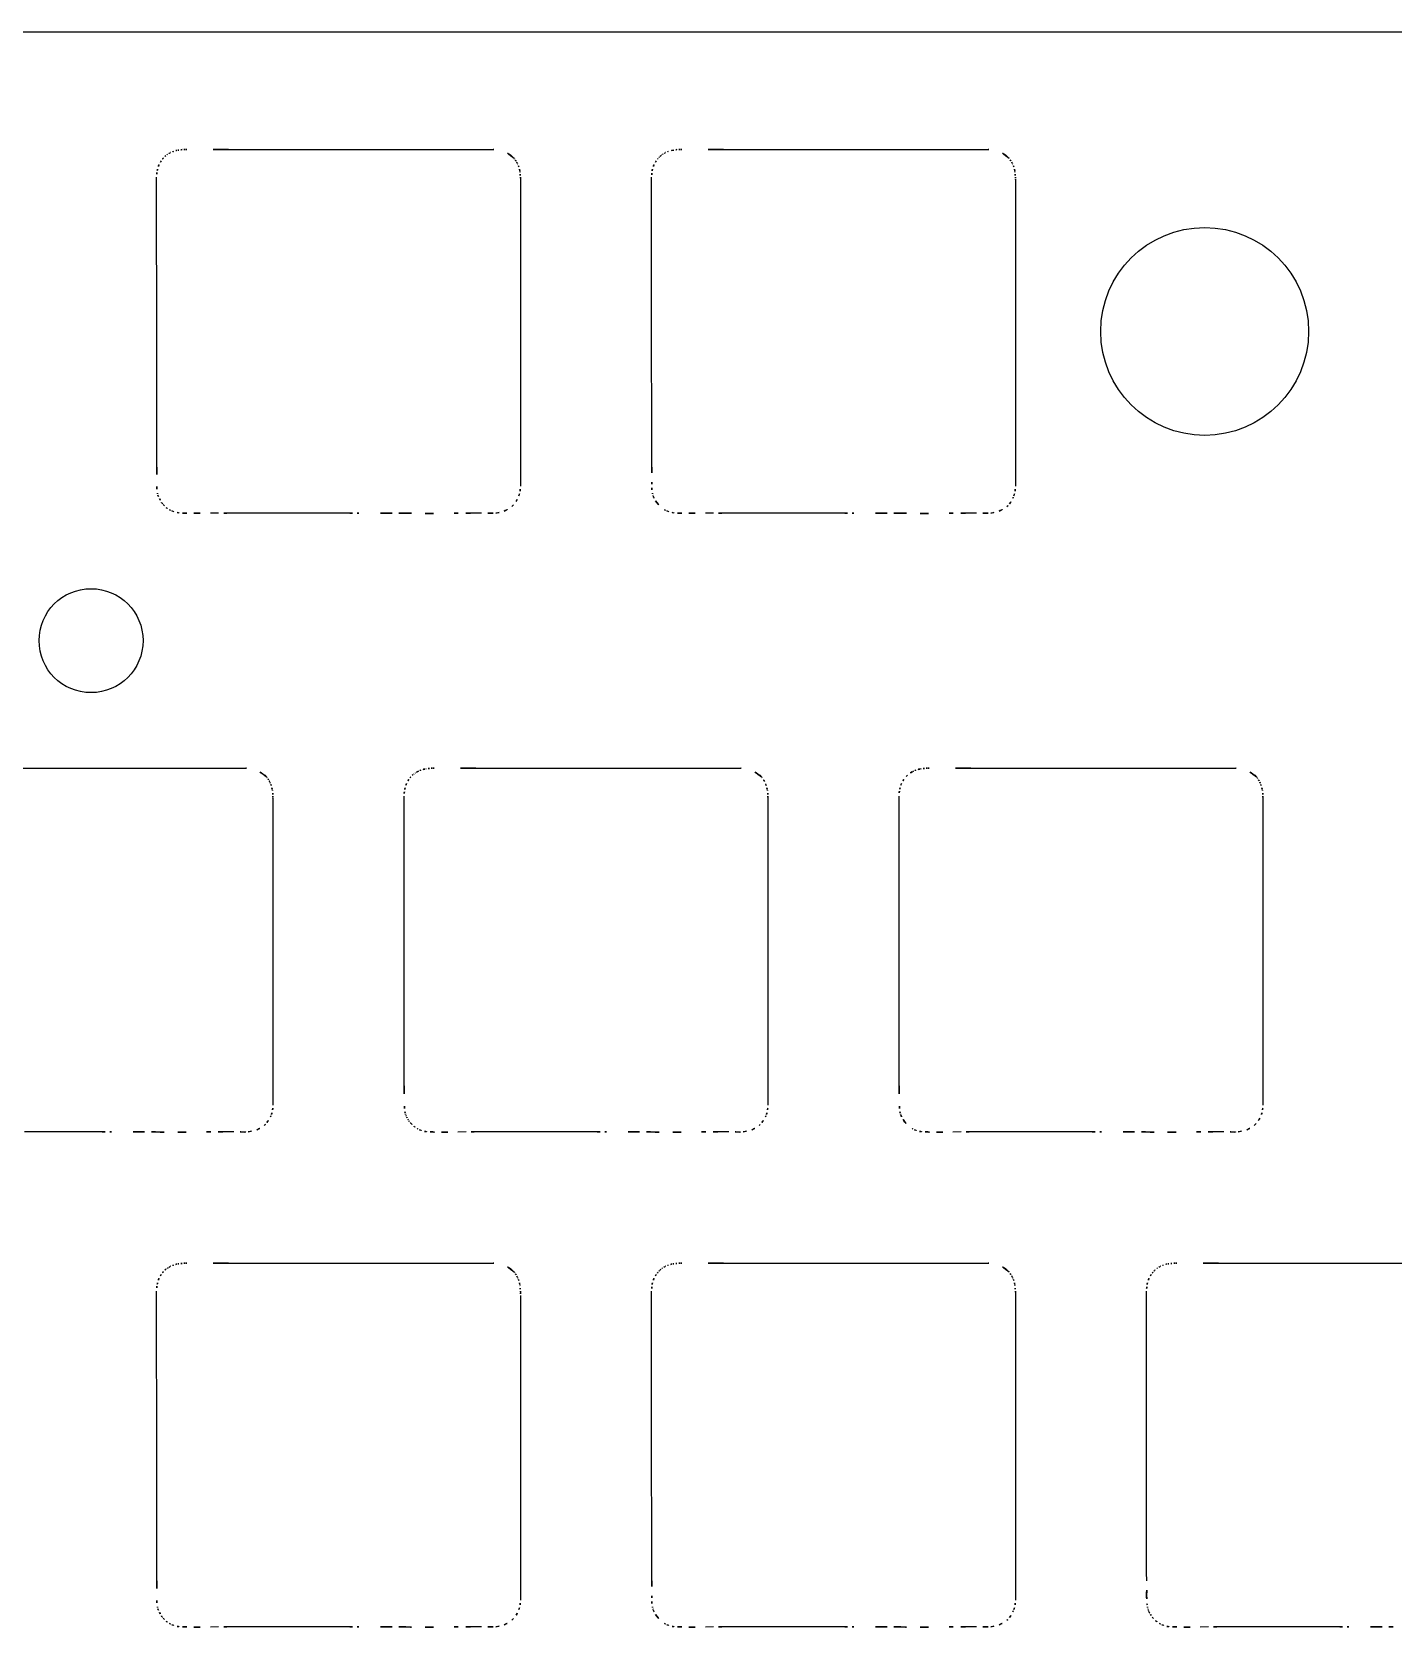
# Model space of a CAD drawing. Header units: millimetres. Extents: x 1963163760 to 1963164260, y 1135949646 to 1135950337.
# Drawn here: x 1963163989.2 to 1963164041.6, y 1135949904.4 to 1135949965.8 of the extents above; entities that cross this region are included whole.
import ezdxf

# ---------------------------------------------------------------- set-up
doc = ezdxf.new("R2010")
doc.units = ezdxf.units.MM

msp = doc.modelspace()

# ---------------------------------------------------------------- linework, layer by layer
at = {"linetype": 'ByBlock'}
msp.add_line((1963163837.761449, 1135949965.783134), (1963164174.191808, 1135949965.783077), dxfattribs=at)
for p, q in [((1963163996.740025, 1135949961.258621), (1963164006.931554, 1135949961.258865)), ((1963164015.789952, 1135949961.258621), (1963164025.98148, 1135949961.258865)), ((1963163993.975621, 1135949953.430618), (1963163993.970494, 1135949960.187408)), ((1963164007.975743, 1135949960.105026), (1963164007.975621, 1135949960.019836)), ((1963164007.975621, 1135949960.019836), (1963164007.975804, 1135949959.679775)), ((1963164007.975865, 1135949960.147613), (1963164007.975743, 1135949960.105026)), ((1963164007.975804, 1135949959.679775), (1963164007.975743, 1135949959.339691)), ((1963164013.02567, 1135949953.430618), (1963164013.020543, 1135949960.187408)), ((1963164027.02567, 1135949960.105026), (1963164027.02567, 1135949960.062431)), ((1963164027.02567, 1135949960.062431), (1963164027.02567, 1135949960.019836)), ((1963164027.02567, 1135949960.019836), (1963164027.025822, 1135949959.679775)), ((1963164027.025822, 1135949959.679775), (1963164027.025792, 1135949959.339691)), ((1963164007.975743, 1135949959.339691), (1963164007.975377, 1135949957.206154)), ((1963164027.025792, 1135949959.339691), (1963164027.025365, 1135949957.206154)), ((1963164007.975377, 1135949957.206154), (1963164007.975499, 1135949956.139389)), ((1963164027.025365, 1135949957.206154), (1963164027.025426, 1135949956.139389)), ((1963164007.975499, 1135949956.139389), (1963164007.975743, 1135949955.072616)), ((1963164027.025426, 1135949956.139389), (1963164027.025792, 1135949955.072616)), ((1963164007.975743, 1135949955.072616), (1963164007.977452, 1135949948.294174)), ((1963164027.025792, 1135949955.072616), (1963164027.027379, 1135949948.294174)), ((1963163993.976109, 1135949952.660621), (1963163993.975621, 1135949953.430618)), ((1963164013.026158, 1135949952.660621), (1963164013.02567, 1135949953.430618)), ((1963163993.976414, 1135949951.89061), (1963163993.976109, 1135949952.660621)), ((1963164013.026433, 1135949951.89061), (1963164013.026158, 1135949952.660621)), ((1963163993.976598, 1135949950.350494), (1963163993.976414, 1135949951.89061)), ((1963164013.026646, 1135949950.350494), (1963164013.026433, 1135949951.89061)), ((1963163993.97672, 1135949949.689564), (1963163993.976598, 1135949950.350494)), ((1963164013.026738, 1135949949.689564), (1963164013.026646, 1135949950.350494)), ((1963163993.976964, 1135949949.359146), (1963163993.97672, 1135949949.689564)), ((1963163993.977452, 1135949949.028793), (1963163993.976964, 1135949949.359146)), ((1963164013.026952, 1135949949.359146), (1963164013.026738, 1135949949.689564)), ((1963164013.027379, 1135949949.028793), (1963164013.026952, 1135949949.359146)), ((1963163996.357762, 1135949947.257587), (1963163996.042607, 1135949947.256225)), ((1963163996.847386, 1135949947.25848), (1963163996.672887, 1135949947.258453)), ((1963163997.022008, 1135949947.258346), (1963163996.847386, 1135949947.25848)), ((1963163997.371037, 1135949947.258125), (1963163997.022008, 1135949947.258346)), ((1963163997.720128, 1135949947.258034), (1963163997.371037, 1135949947.258125)), ((1963163998.418248, 1135949947.257919), (1963163997.720128, 1135949947.258034)), ((1963163999.912755, 1135949947.257721), (1963163998.418248, 1135949947.257919)), ((1963164000.660008, 1135949947.25756), (1963163999.912755, 1135949947.257721)), ((1963164001.407262, 1135949947.257156), (1963164000.660008, 1135949947.25756)), ((1963164006.26212, 1135949947.261081), (1963164006.050084, 1135949947.261917)), ((1963164006.474156, 1135949947.26004), (1963164006.26212, 1135949947.261081)), ((1963164015.40775, 1135949947.257587), (1963164015.092595, 1135949947.256225)), ((1963164015.897435, 1135949947.25848), (1963164015.722935, 1135949947.258453)), ((1963164016.071934, 1135949947.258346), (1963164015.897435, 1135949947.25848)), ((1963164016.421025, 1135949947.258125), (1963164016.071934, 1135949947.258346)), ((1963164016.770116, 1135949947.258034), (1963164016.421025, 1135949947.258125)), ((1963164017.468297, 1135949947.257919), (1963164016.770116, 1135949947.258034)), ((1963164018.962804, 1135949947.257721), (1963164017.468297, 1135949947.257919)), ((1963164019.710057, 1135949947.25756), (1963164018.962804, 1135949947.257721)), ((1963164020.45731, 1135949947.257156), (1963164019.710057, 1135949947.25756)), ((1963164025.312169, 1135949947.261081), (1963164025.100011, 1135949947.261917)), ((1963164025.524205, 1135949947.26004), (1963164025.312169, 1135949947.261081)), ((1963163987.214879, 1135949937.446106), (1963163997.406529, 1135949937.44635)), ((1963164006.264928, 1135949937.446106), (1963164016.456578, 1135949937.44635)), ((1963164025.314976, 1135949937.446106), (1963164035.506505, 1135949937.44635)), ((1963163998.450719, 1135949936.292557), (1963163998.450719, 1135949936.249944)), ((1963164003.500645, 1135949929.618118), (1963164003.495518, 1135949936.374908)), ((1963164017.500767, 1135949936.292557), (1963164017.500645, 1135949936.207367)), ((1963164017.500767, 1135949936.335129), (1963164017.500859, 1135949936.313843)), ((1963164017.500859, 1135949936.313843), (1963164017.500767, 1135949936.292557)), ((1963164022.550694, 1135949929.618118), (1963164022.545567, 1135949936.374908)), ((1963164036.550816, 1135949936.292557), (1963164036.550694, 1135949936.207367)), ((1963164036.550816, 1135949936.335129), (1963164036.550877, 1135949936.313843)), ((1963164036.550877, 1135949936.313843), (1963164036.550816, 1135949936.292557)), ((1963163998.450719, 1135949936.249944), (1963163998.450719, 1135949936.207367)), ((1963163998.450719, 1135949936.207367), (1963163998.45081, 1135949935.867279)), ((1963163998.45081, 1135949935.867279), (1963163998.450719, 1135949935.527191)), ((1963164017.500645, 1135949936.207367), (1963164017.500798, 1135949935.867279)), ((1963164017.500798, 1135949935.867279), (1963164017.500767, 1135949935.527191)), ((1963164036.550694, 1135949936.207367), (1963164036.550816, 1135949935.527191)), ((1963163998.450719, 1135949935.527191), (1963163998.450413, 1135949933.393659)), ((1963164017.500767, 1135949935.527191), (1963164017.500401, 1135949933.393659)), ((1963164036.550816, 1135949935.527191), (1963164036.550389, 1135949933.393659)), ((1963163998.450413, 1135949933.393659), (1963163998.450475, 1135949932.326889)), ((1963164017.500401, 1135949933.393659), (1963164017.500401, 1135949932.326889)), ((1963164036.550389, 1135949933.393659), (1963164036.55045, 1135949932.326889)), ((1963163998.450475, 1135949932.326889), (1963163998.450719, 1135949931.260116)), ((1963164017.500401, 1135949932.326889), (1963164017.500767, 1135949931.260116)), ((1963164036.55045, 1135949932.326889), (1963164036.550816, 1135949931.260116)), ((1963163998.450719, 1135949931.260116), (1963163998.452428, 1135949924.481674)), ((1963164017.500767, 1135949931.260116), (1963164017.502476, 1135949924.481674)), ((1963164036.550816, 1135949931.260116), (1963164036.552403, 1135949924.481674)), ((1963164003.501134, 1135949928.848121), (1963164003.500645, 1135949929.618118)), ((1963164022.551121, 1135949928.848121), (1963164022.550694, 1135949929.618118)), ((1963164003.501408, 1135949928.078106), (1963164003.501134, 1135949928.848121)), ((1963164022.551427, 1135949928.078106), (1963164022.551121, 1135949928.848121)), ((1963164003.501622, 1135949926.537979), (1963164003.501408, 1135949928.078106)), ((1963164022.551549, 1135949926.537979), (1963164022.551427, 1135949928.078106)), ((1963164003.501744, 1135949925.87705), (1963164003.501622, 1135949926.537979)), ((1963164022.551671, 1135949925.87705), (1963164022.551549, 1135949926.537979)), ((1963164003.501988, 1135949925.546636), (1963164003.501744, 1135949925.87705)), ((1963164022.551915, 1135949925.546636), (1963164022.551671, 1135949925.87705)), ((1963164003.502476, 1135949925.216293), (1963164003.501988, 1135949925.546636)), ((1963164022.552403, 1135949925.216293), (1963164022.551915, 1135949925.546636)), ((1963163990.387852, 1135949923.445213), (1963163988.893346, 1135949923.445419)), ((1963163991.135106, 1135949923.445045), (1963163990.387852, 1135949923.445213)), ((1963163991.882359, 1135949923.444641), (1963163991.135106, 1135949923.445045)), ((1963163996.737157, 1135949923.448585), (1963163996.524937, 1135949923.449417)), ((1963163996.949254, 1135949923.447525), (1963163996.737157, 1135949923.448585)), ((1963164005.882664, 1135949923.445074), (1963164005.56757, 1135949923.443725)), ((1963164006.372411, 1135949923.44597), (1963164006.197789, 1135949923.445946)), ((1963164006.54691, 1135949923.445831), (1963164006.372411, 1135949923.44597)), ((1963164007.245091, 1135949923.445534), (1963164006.54691, 1135949923.445831)), ((1963164007.943272, 1135949923.445419), (1963164007.245091, 1135949923.445534)), ((1963164009.43784, 1135949923.445213), (1963164007.943272, 1135949923.445419)), ((1963164010.185155, 1135949923.445045), (1963164009.43784, 1135949923.445213)), ((1963164010.932408, 1135949923.444641), (1963164010.185155, 1135949923.445045)), ((1963164015.787144, 1135949923.448585), (1963164015.574986, 1135949923.449417)), ((1963164015.999181, 1135949923.447525), (1963164015.787144, 1135949923.448585)), ((1963164024.932713, 1135949923.445074), (1963164024.617619, 1135949923.443725)), ((1963164025.422459, 1135949923.44597), (1963164025.247838, 1135949923.445946)), ((1963164025.596959, 1135949923.445831), (1963164025.422459, 1135949923.44597)), ((1963164026.29514, 1135949923.445534), (1963164025.596959, 1135949923.445831)), ((1963164026.993321, 1135949923.445419), (1963164026.29514, 1135949923.445534)), ((1963164028.487828, 1135949923.445213), (1963164026.993321, 1135949923.445419)), ((1963164029.235081, 1135949923.445045), (1963164028.487828, 1135949923.445213)), ((1963164029.982335, 1135949923.444641), (1963164029.235081, 1135949923.445045)), ((1963164034.837132, 1135949923.448585), (1963164034.625035, 1135949923.449417)), ((1963164035.049229, 1135949923.447525), (1963164034.837132, 1135949923.448585)), ((1963163996.740025, 1135949918.396103), (1963164006.931554, 1135949918.396345)), ((1963164015.789952, 1135949918.396103), (1963164025.98148, 1135949918.396347)), ((1963164034.839879, 1135949918.396103), (1963164045.031529, 1135949918.396346)), ((1963163993.975621, 1135949910.568115), (1963163993.970494, 1135949917.324905)), ((1963164007.975865, 1135949917.285125), (1963164007.975865, 1135949917.263824)), ((1963164007.975865, 1135949917.263824), (1963164007.975865, 1135949917.242522)), ((1963164013.02567, 1135949910.568115), (1963164013.020543, 1135949917.324905)), ((1963164027.025792, 1135949917.242523), (1963164027.02567, 1135949917.157333)), ((1963164027.025914, 1135949917.285125), (1963164027.025792, 1135949917.242523)), ((1963164032.075719, 1135949910.568115), (1963164032.070592, 1135949917.324905)), ((1963164007.975621, 1135949917.157364), (1963164007.975774, 1135949916.817281)), ((1963164007.975774, 1135949916.817281), (1963164007.975743, 1135949916.477188)), ((1963164027.02567, 1135949917.157333), (1963164027.025761, 1135949916.817287)), ((1963164027.025761, 1135949916.817287), (1963164027.02567, 1135949916.477218)), ((1963164007.975743, 1135949916.477188), (1963164007.975377, 1135949914.343656)), ((1963164027.02567, 1135949916.477218), (1963164027.025365, 1135949914.343654)), ((1963164007.975377, 1135949914.343656), (1963164007.975499, 1135949913.276886)), ((1963164027.025365, 1135949914.343654), (1963164027.025426, 1135949913.276884)), ((1963164007.975499, 1135949913.276886), (1963164007.975743, 1135949912.210113)), ((1963164027.025426, 1135949913.276884), (1963164027.025792, 1135949912.210113)), ((1963164007.975743, 1135949912.210113), (1963164007.977452, 1135949905.431672)), ((1963164027.025792, 1135949912.210113), (1963164027.027379, 1135949905.431671)), ((1963163993.976109, 1135949909.798117), (1963163993.975621, 1135949910.568115)), ((1963164013.026158, 1135949909.798117), (1963164013.02567, 1135949910.568115)), ((1963164032.076085, 1135949909.798117), (1963164032.075719, 1135949910.568115)), ((1963163993.976414, 1135949909.028105), (1963163993.976109, 1135949909.798117)), ((1963164013.026433, 1135949909.028105), (1963164013.026158, 1135949909.798117)), ((1963164032.07639, 1135949909.028105), (1963164032.076085, 1135949909.798117)), ((1963163993.976598, 1135949907.487991), (1963163993.976414, 1135949909.028105)), ((1963164013.026646, 1135949907.487991), (1963164013.026433, 1135949909.028105)), ((1963164032.076573, 1135949907.487991), (1963164032.07639, 1135949909.028105)), ((1963163993.97672, 1135949906.827064), (1963163993.976598, 1135949907.487991)), ((1963164013.026738, 1135949906.827064), (1963164013.026646, 1135949907.487991)), ((1963164032.076695, 1135949906.827064), (1963164032.076573, 1135949907.487991)), ((1963163993.976964, 1135949906.496655), (1963163993.97672, 1135949906.827064)), ((1963164013.026952, 1135949906.496655), (1963164013.026738, 1135949906.827064)), ((1963164032.076939, 1135949906.496655), (1963164032.076695, 1135949906.827064)), ((1963163993.977452, 1135949906.166321), (1963163993.976964, 1135949906.496655)), ((1963164013.027379, 1135949906.166321), (1963164013.026952, 1135949906.496655)), ((1963164032.077428, 1135949906.166321), (1963164032.076939, 1135949906.496655)), ((1963163996.357762, 1135949904.395071), (1963163996.042607, 1135949904.393722)), ((1963163996.847386, 1135949904.39596), (1963163996.672887, 1135949904.395935)), ((1963163997.022008, 1135949904.395813), (1963163996.847386, 1135949904.39596)), ((1963163997.720128, 1135949904.395529), (1963163997.022008, 1135949904.395813)), ((1963163998.418248, 1135949904.395416), (1963163997.720128, 1135949904.395529)), ((1963163999.912755, 1135949904.395216), (1963163998.418248, 1135949904.395416)), ((1963164000.660008, 1135949904.395045), (1963163999.912755, 1135949904.395216)), ((1963164001.407262, 1135949904.394638), (1963164000.660008, 1135949904.395045)), ((1963164006.26212, 1135949904.398592), (1963164006.050084, 1135949904.399429)), ((1963164006.474156, 1135949904.397537), (1963164006.26212, 1135949904.398592)), ((1963164015.40775, 1135949904.395071), (1963164015.092595, 1135949904.393722)), ((1963164015.897435, 1135949904.39596), (1963164015.722935, 1135949904.395935)), ((1963164016.071934, 1135949904.395813), (1963164015.897435, 1135949904.39596)), ((1963164016.770116, 1135949904.395529), (1963164016.071934, 1135949904.395813)), ((1963164017.468297, 1135949904.395416), (1963164016.770116, 1135949904.395529)), ((1963164018.962804, 1135949904.395216), (1963164017.468297, 1135949904.395416)), ((1963164019.710057, 1135949904.395045), (1963164018.962804, 1135949904.395216)), ((1963164020.45731, 1135949904.394638), (1963164019.710057, 1135949904.395045)), ((1963164025.312169, 1135949904.398592), (1963164025.100011, 1135949904.399429)), ((1963164025.524205, 1135949904.397537), (1963164025.312169, 1135949904.398592)), ((1963164034.457738, 1135949904.395071), (1963164034.142583, 1135949904.393722)), ((1963164034.947423, 1135949904.39596), (1963164034.772862, 1135949904.395935)), ((1963164035.121983, 1135949904.395813), (1963164034.947423, 1135949904.39596)), ((1963164035.471043, 1135949904.395611), (1963164035.121983, 1135949904.395813)), ((1963164035.820103, 1135949904.395529), (1963164035.471043, 1135949904.395611)), ((1963164036.518346, 1135949904.395416), (1963164035.820103, 1135949904.395529)), ((1963164038.012852, 1135949904.395216), (1963164036.518346, 1135949904.395416)), ((1963164038.760106, 1135949904.395045), (1963164038.012852, 1135949904.395216)), ((1963164039.507359, 1135949904.394638), (1963164038.760106, 1135949904.395045))]:
    msp.add_line(p, q)
for centre, radius in [((1963164034.310338, 1135949954.255646), 3.999351), ((1963163991.450352, 1135949942.354233), 2)]:
    msp.add_circle(centre, radius)
for centre, radius, start, end in [((1963163995.202555, 1135949960.091289), 1.279975, 139.25257638, 144.95984947), ((1963163994.890447, 1135949960.359977), 0.868144, 130.82379405, 139.24169935), ((1963163995.16478, 1135949959.973416), 1.340764, 124.86280746, 128.89552535), ((1963163994.887145, 1135949960.370892), 0.855926, 118.50455594, 124.82246822), ((1963163994.918001, 1135949960.302994), 0.930333, 115.07533631, 118.17892383), ((1963163995.022089, 1135949960.083708), 1.173066, 110.1836775, 115.14089618), ((1963163995.013698, 1135949960.063863), 1.188889, 101.83161739, 109.47412713), ((1963163995.018743, 1135949960.038045), 1.215193, 99.22135, 101.81485401), ((1963163995.088411, 1135949959.414315), 1.842291, 94.27485521, 98.25146828), ((1963163995.103781, 1135949959.210999), 2.046187, 91.32595366, 94.27964952), ((1963163995.089665, 1135949955.895), 5.36174, 89.88161908, 90.35514483), ((1963163995.056431, 1135949986.993149), 25.736458, 270.0986553, 270.29595342), ((1963163996.196342, 1135949734.904107), 226.355167, 89.86238522, 90.25488987), ((1963164007.306124, 1135949970.944152), 9.692527, 267.78523786, 268.10673669), ((1963164006.951229, 1135949960.199333), 1.058151, 42.28112931, 88.12203101), ((1963164007.433638, 1135949960.637343), 0.406561, 38.40551342, 42.34975712), ((1963164006.966519, 1135949960.275651), 0.997324, 32.66946842, 38.01764571), ((1963164014.132639, 1135949960.174855), 1.133775, 139.51646904, 144.9366751), ((1963164014.38666, 1135949959.950734), 1.472496, 135.76838541, 139.30064947), ((1963164013.804525, 1135949960.519273), 0.658793, 130.94008336, 135.88125689), ((1963164013.890574, 1135949960.377349), 0.822863, 126.09561469, 128.99028116), ((1963164014.57777, 1135949959.449965), 1.977093, 124.222919, 126.35423871), ((1963164013.877831, 1135949960.480483), 0.731348, 118.52336439, 124.28786814), ((1963164013.981764, 1135949960.273191), 0.96314, 115.06287579, 118.06722046), ((1963164014.063051, 1135949960.106706), 1.148388, 110.15977777, 115.21796691), ((1963164014.063046, 1135949960.065949), 1.18673, 99.16340897, 109.48135978), ((1963164014.137095, 1135949959.42675), 1.829788, 94.26126646, 98.26504933), ((1963164014.153829, 1135949959.210999), 2.046187, 91.32595366, 94.27964952), ((1963164014.139714, 1135949955.895), 5.36174, 89.88161908, 90.35514483), ((1963164014.106541, 1135949986.922299), 25.665609, 270.0987919, 270.29634956), ((1963164015.24633, 1135949734.844299), 226.414974, 89.8624262, 90.25483517), ((1963164026.322848, 1135949970.043785), 8.79155, 267.77469774, 268.12874182), ((1963164026.001205, 1135949960.199457), 1.058031, 42.27794809, 88.12779886), ((1963164026.316288, 1135949960.485325), 0.632593, 32.6104039, 42.31916153), ((1963163996.226724, 1135949960.079353), 2.258816, 172.4085513, 177.25808052), ((1963163995.305942, 1135949960.201943), 1.329909, 167.03750157, 172.40305293), ((1963163995.134079, 1135949960.208763), 1.161334, 156.62489699, 165.46323918), ((1963163994.925514, 1135949960.298221), 0.934394, 145.59525773, 156.58615474), ((1963164007.020233, 1135949960.310076), 0.933526, 26.95683124, 32.67044595), ((1963164006.922786, 1135949960.271641), 1.037856, 23.63698297, 26.4094215), ((1963164006.672251, 1135949960.168342), 1.308801, 18.94020248, 23.38231726), ((1963164006.708134, 1135949960.201226), 1.264338, 10.82188673, 18.05846765), ((1963164006.41563, 1135949960.150841), 1.561109, 8.58114632, 10.62258643), ((1963164005.824608, 1135949960.115154), 2.15149, 3.65813876, 7.17226023), ((1963164005.326859, 1135949960.095206), 2.649524, 1.13337999, 3.40187545), ((1963164015.627205, 1135949960.066902), 2.609447, 173.88686321, 177.3530979), ((1963164014.196318, 1135949960.220927), 1.170294, 166.19100794, 173.92458754), ((1963164014.203512, 1135949960.201217), 1.182113, 156.66294862, 165.34650222), ((1963164013.97542, 1135949960.298354), 0.934202, 145.59704614, 156.59145334), ((1963164025.946193, 1135949960.248929), 1.071745, 26.86631096, 32.5930675), ((1963164025.715986, 1135949960.148561), 1.322541, 24.06037524, 26.23819385), ((1963164025.7223, 1135949960.168342), 1.308801, 18.94020248, 23.38231726), ((1963164025.758183, 1135949960.201226), 1.264338, 10.82188673, 18.05846765), ((1963164025.465679, 1135949960.150841), 1.561109, 8.58114632, 10.62258643), ((1963164024.996821, 1135949960.128616), 2.028602, 3.49905385, 7.22579362), ((1963164024.376786, 1135949960.095206), 2.649524, 1.13337999, 3.40187545), ((1963164023.311337, 1135949960.136966), 3.71447, 359.50731873, 0.16422528), ((1963164075.605677, 1135949949.18216), 81.628369, 180.10764383, 180.63199654), ((1963164238.845114, 1135949949.603922), 225.818467, 180.14592033, 180.29185522), ((1963163995.547315, 1135949948.299227), 1.565139, 180.63869062, 189.93565588), ((1963163994.731347, 1135949948.162394), 0.737823, 190.40223424, 196.38065109), ((1963163994.785765, 1135949948.194954), 0.799373, 197.51973191, 208.51739871), ((1963164007.011072, 1135949948.241794), 0.958033, 341.22454593, 352.19934306), ((1963164005.771654, 1135949948.41029), 2.208852, 352.23266836, 356.98664817), ((1963164020.164695, 1135949948.485386), 7.13519, 180.25486249, 181.96374951), ((1963164014.547692, 1135949948.291237), 1.514833, 181.90492189, 189.96215894), ((1963164013.781396, 1135949948.162394), 0.737823, 190.40223424, 196.38065109), ((1963164013.57366, 1135949948.109755), 0.523737, 197.26488243, 201.85342134), ((1963164026.061095, 1135949948.241942), 0.95799, 341.21430355, 352.18934738), ((1963164024.890276, 1135949948.403436), 2.139894, 352.16575505, 357.07323437), ((1963163996.005433, 1135949948.857151), 2.187212, 208.50572356, 212.51998802), ((1963163997.50018, 1135949949.844068), 3.978251, 212.93197815, 213.28681694), ((1963163994.582774, 1135949947.931427), 0.489782, 213.55823176, 216.44034579), ((1963163994.722029, 1135949948.050276), 0.672529, 217.53905282, 222.9803052), ((1963163995.300887, 1135949948.598298), 1.46964, 223.22561314, 229.37040682), ((1963163994.912552, 1135949948.14504), 0.872776, 229.34246833, 239.69925947), ((1963163994.942467, 1135949948.20915), 0.943244, 240.09521315, 246.19850324), ((1963163994.982754, 1135949948.300338), 1.042935, 246.19517028, 257.62884135), ((1963164006.845711, 1135949948.725527), 1.471815, 277.04229421, 290.14774626), ((1963164007.022192, 1135949948.243995), 0.958961, 290.15835158, 310.33280507), ((1963164007.047297, 1135949948.188016), 0.900202, 311.42087469, 327.59813319), ((1963164006.854245, 1135949948.309963), 1.128544, 327.62283805, 340.51043994), ((1963164014.292907, 1135949948.398302), 1.298705, 201.8571604, 210.67367776), ((1963164014.013716, 1135949948.23226), 0.973871, 210.65120593, 239.6918582), ((1963164013.982974, 1135949948.190305), 0.922151, 240.02534404, 246.26837108), ((1963164014.032803, 1135949948.300338), 1.042935, 246.19517028, 257.62884135), ((1963164025.897101, 1135949948.720783), 1.466942, 277.01300543, 290.16049086), ((1963164026.072667, 1135949948.242557), 0.957507, 290.16119113, 310.36367164), ((1963164026.123842, 1135949948.159479), 0.861191, 311.34913704, 321.24720779), ((1963164025.882043, 1135949948.329852), 1.156553, 322.16329786, 334.88279028), ((1963164026.00882, 1135949948.272189), 1.01729, 334.79252541, 340.54960078), ((1963163994.988242, 1135949948.380314), 1.122291, 258.22994078, 269.38680126), ((1963163995.60169, 1135950008.941661), 61.686745, 269.41905508, 269.82405404), ((1963163995.530823, 1135950068.934961), 121.679812, 269.94417002, 270.24098344), ((1963163996.859235, 1135949822.104684), 125.153908, 90.0853091, 90.22957695), ((1963164001.451939, 1135950002.382411), 55.125272, 269.95356837, 270.25198018), ((1963164000.944404, 1135950031.886852), 84.632504, 270.50773563, 270.62692824), ((1963164002.636317, 1135949877.126773), 70.136824, 89.67255899, 90.62568507), ((1963164001.969655, 1135949824.343337), 122.923749, 89.30464233, 89.50242814), ((1963164004.362695, 1135950022.183795), 74.931181, 269.31085834, 269.95986581), ((1963164004.355988, 1135950013.360867), 66.108251, 269.96033026, 270.69587672), ((1963164006.245598, 1135949857.833942), 89.430152, 90.42433621, 90.69624569), ((1963164005.853538, 1135949884.629311), 62.632914, 89.82020179, 90.24722629), ((1963164006.222153, 1135949897.325152), 49.935524, 89.26070716, 89.71084957), ((1963164006.882323, 1135949948.492262), 1.235845, 269.26454593, 276.683597), ((1963164014.038163, 1135949948.379069), 1.121046, 258.22338232, 269.38643245), ((1963164014.651617, 1135950008.941661), 61.686745, 269.41905508, 269.82405404), ((1963164014.584686, 1135950066.529855), 119.274711, 269.94116474, 270.24398875), ((1963164015.90932, 1135949822.056198), 125.202394, 90.08529544, 90.22953597), ((1963164020.501988, 1135950002.382411), 55.125272, 269.95356837, 270.25198018), ((1963164020.062891, 1135950025.241583), 77.98689, 270.50071386, 270.62996111), ((1963164021.687804, 1135949876.88896), 70.374632, 89.67484023, 90.62486535), ((1963164020.961923, 1135949819.036053), 128.231343, 89.30763423, 89.49720972), ((1963164023.416442, 1135950022.668), 75.415396, 269.31242934, 269.95727033), ((1963164023.405385, 1135950013.370374), 66.117765, 269.96084935, 270.69634131), ((1963164025.309229, 1135949856.445094), 90.819063, 90.42641263, 90.69416914), ((1963164024.903516, 1135949884.662062), 62.600163, 89.82016081, 90.24728093), ((1963164025.261887, 1135949895.919346), 51.341364, 89.26923193, 89.7072568), ((1963164025.932411, 1135949948.494123), 1.237689, 269.27227847, 276.67174279), ((1963163997.751588, 1135949946.389937), 8.950242, 267.79052839, 268.14142527), ((1963163997.427024, 1135949936.388644), 1.056317, 42.24024301, 88.14005862), ((1963163997.943608, 1135949936.856221), 0.359551, 37.96159991, 42.41651507), ((1963163997.515806, 1135949936.512676), 0.908198, 32.57150573, 38.4476248), ((1963163997.496305, 1135949936.500134), 0.931384, 26.84631561, 32.57588619), ((1963163997.398336, 1135949936.459254), 1.037284, 23.64397498, 26.41717396), ((1963164004.446425, 1135949936.489103), 0.929073, 145.62554684, 156.67742018), ((1963164004.811859, 1135949936.220122), 1.382645, 139.69027084, 144.97562992), ((1963164004.331496, 1135949936.627392), 0.752869, 129.96283903, 139.67586876), ((1963164004.383075, 1135949936.541389), 0.85206, 126.11247039, 128.90668735), ((1963164005.064255, 1135949935.62284), 1.99561, 124.25674233, 126.36892425), ((1963164004.342404, 1135949936.68512), 0.71128, 118.43704952, 124.36402589), ((1963164004.443025, 1135949936.49051), 0.930333, 115.07533631, 118.17892383), ((1963164004.54982, 1135949936.264307), 1.180478, 110.19144798, 115.11722209), ((1963164004.539943, 1135949936.246587), 1.193799, 101.84214102, 109.45297402), ((1963164004.530989, 1135949936.298281), 1.141369, 99.17932255, 101.93473534), ((1963164004.613565, 1135949935.598316), 1.845789, 94.27077334, 98.24361326), ((1963164004.628894, 1135949935.391736), 2.052937, 91.3274705, 94.26803359), ((1963164004.615514, 1135949932.467623), 4.976616, 89.88194692, 90.39351762), ((1963164004.592533, 1135949958.891284), 21.447081, 270.08877883, 270.32554225), ((1963164005.718206, 1135949709.758917), 227.687845, 89.8624262, 90.25260855), ((1963164016.802212, 1135949946.419841), 8.980145, 267.79421922, 268.14452809), ((1963164016.477023, 1135949936.388545), 1.05642, 42.24239966, 88.1325687), ((1963164016.993656, 1135949936.856221), 0.359551, 37.96159991, 42.41651507), ((1963164016.427188, 1135949936.432252), 1.067059, 28.13433471, 37.19985498), ((1963164016.460652, 1135949936.45034), 1.02902, 18.72334796, 28.12476441), ((1963164023.496299, 1135949936.488939), 0.929122, 145.61535454, 156.66694496), ((1963164023.617605, 1135949936.391218), 1.084487, 133.26449085, 144.97403073), ((1963164023.46387, 1135949936.554407), 0.860288, 118.48118163, 133.25747494), ((1963164023.554867, 1135949936.367013), 1.068437, 115.27595138, 117.97830421), ((1963164023.599747, 1135949936.264307), 1.180478, 110.19144798, 115.11722209), ((1963164023.58987, 1135949936.246587), 1.193799, 101.84214102, 109.45297402), ((1963164023.588825, 1135949936.253538), 1.186782, 99.20586317, 101.86159687), ((1963164023.662248, 1135949935.610775), 1.833263, 94.25719822, 98.25719628), ((1963164023.677825, 1135949935.414601), 2.030053, 91.31089605, 94.28460831), ((1963164023.665562, 1135949932.467623), 4.976616, 89.88194692, 90.39351762), ((1963164023.642582, 1135949958.891284), 21.447081, 270.08877883, 270.32554225), ((1963164024.768255, 1135949709.758917), 227.687845, 89.8624262, 90.25260855), ((1963164035.851898, 1135949946.439786), 9.000066, 267.80063066, 268.15055535), ((1963164035.527147, 1135949936.388714), 1.056251, 42.23835744, 88.13967589), ((1963164036.043705, 1135949936.856221), 0.359551, 37.96159991, 42.41651507), ((1963164035.776086, 1135949936.655892), 0.693809, 34.06121565, 37.41016819), ((1963164035.055235, 1135949936.150678), 1.57402, 31.03947845, 34.60016473), ((1963164035.7931, 1135949936.593983), 0.713227, 23.22676588, 31.09054314), ((1963163997.222672, 1135949936.383547), 1.228566, 18.8583181, 23.59274382), ((1963163997.183231, 1135949936.388726), 1.264338, 10.82188673, 18.05846765), ((1963163997.060268, 1135949936.370136), 1.388613, 8.32781988, 10.6226695), ((1963163996.300079, 1135949936.30267), 2.150995, 3.65856312, 7.17308708), ((1963163995.950176, 1135949936.291486), 2.500924, 0.9998949, 3.40273778), ((1963163995.976266, 1135949936.313843), 2.474544, 359.50714115, 0.49285885), ((1963164006.243752, 1135949936.24358), 2.75137, 173.97648635, 177.26411157), ((1963164004.632534, 1135949936.41435), 1.131128, 166.01229055, 174.01457601), ((1963164004.679549, 1135949936.387811), 1.183251, 156.64259189, 165.31559217), ((1963164016.233158, 1135949936.388726), 1.264338, 10.82188673, 18.05846765), ((1963164016.452624, 1135949936.427287), 1.041541, 7.94538636, 11.00510936), ((1963164015.528285, 1135949936.319571), 1.972008, 3.49901294, 7.33264552), ((1963164015.249602, 1135949936.298454), 2.251464, 0.93333188, 3.60257939), ((1963164024.703705, 1135949936.275699), 2.160417, 172.2978338, 177.36797608), ((1963164023.827571, 1135949936.400395), 1.27549, 166.97963139, 172.57399085), ((1963164023.728722, 1135949936.388299), 1.182398, 156.64986714, 165.32917685), ((1963164035.322647, 1135949936.383547), 1.228566, 18.8583181, 23.59274382), ((1963164035.313194, 1135949936.397405), 1.233138, 10.68847318, 18.10697985), ((1963164035.409507, 1135949936.409256), 1.136315, 8.19649299, 11.00199097), ((1963164034.578334, 1135949936.319571), 1.972008, 3.49901294, 7.33264552), ((1963164034.299651, 1135949936.298454), 2.251464, 0.93333188, 3.60257939), ((1963164050.784473, 1135949925.275306), 47.282034, 180.07151209, 181.0193776), ((1963164072.473737, 1135949925.309915), 49.921422, 180.10745259, 181.00347433), ((1963163997.292776, 1135949924.526082), 1.173216, 322.2554518, 334.79419985), ((1963163997.434392, 1135949924.459489), 1.016724, 334.79092441, 340.55119962), ((1963163997.486107, 1135949924.429135), 0.957921, 341.23323321, 352.20867799), ((1963163996.211137, 1135949924.601531), 2.244493, 352.2607082, 356.9389338), ((1963164004.931678, 1135949924.459322), 1.421978, 181.01512843, 189.82444997), ((1963164004.214261, 1135949924.342084), 0.695112, 190.39273333, 196.74356982), ((1963164004.166262, 1135949924.334557), 0.647014, 197.32976559, 203.30930823), ((1963164005.119033, 1135949924.748964), 1.686004, 203.43090342, 205.72498826), ((1963164004.515679, 1135949924.466071), 1.019684, 206.12013266, 210.94303972), ((1963164016.3569, 1135949924.51739), 1.15667, 322.16539094, 334.88425677), ((1963164016.484319, 1135949924.459489), 1.016724, 334.79092441, 340.55119962), ((1963164016.549332, 1135949924.426975), 0.944638, 341.09776562, 352.22913877), ((1963164015.330818, 1135949924.594187), 2.174571, 352.20492815, 357.03416869), ((1963164024.001507, 1135949924.461017), 1.441759, 181.00846128, 189.75668997), ((1963164023.284809, 1135949924.345912), 0.715966, 190.39813747, 196.56151908), ((1963164023.09689, 1135949924.296698), 0.521854, 197.26340907, 201.86712698), ((1963164023.810963, 1135949924.581594), 1.290661, 201.79774146, 210.65142617), ((1963164035.41909, 1135949924.503384), 1.140158, 327.64497398, 340.40211378), ((1963164035.5863, 1135949924.429284), 0.957879, 341.22300377, 352.19868231), ((1963164034.381604, 1135949924.593047), 2.173654, 352.23230907, 357.06301688), ((1963163991.919808, 1135949982.16502), 58.720391, 269.96345848, 270.24360627), ((1963163991.467713, 1135950002.609027), 79.166977, 270.50788588, 270.63520698), ((1963163993.112942, 1135949853.20199), 70.249118, 89.67443043, 90.62605388), ((1963163992.323477, 1135949789.356562), 134.09868, 89.31081736, 89.49212778), ((1963163994.836093, 1135949998.123683), 74.683561, 269.30977909, 269.9609723), ((1963163994.830518, 1135949989.750752), 66.310628, 269.96086301, 270.69425109), ((1963163996.717606, 1135949834.008605), 89.442952, 90.42228711, 90.69416914), ((1963163996.330202, 1135949861.426366), 62.023357, 89.82010617, 90.25110586), ((1963163996.703597, 1135949874.199579), 49.248559, 89.25798844, 89.71419639), ((1963163997.357383, 1135949924.676315), 1.232412, 269.25572065, 276.69832816), ((1963163997.323715, 1135949924.902954), 1.461447, 276.97284557, 290.17037498), ((1963163997.497347, 1135949924.429967), 0.957597, 290.17690953, 310.37849889), ((1963163997.540002, 1135949924.356143), 0.87386, 311.38381586, 321.14349895), ((1963164006.109372, 1135949925.420622), 2.877377, 210.92797359, 212.63677046), ((1963164004.543381, 1135949924.413188), 1.015333, 212.42178889, 215.19519467), ((1963164004.045089, 1135949924.073664), 0.412558, 216.54810112, 220.9893234), ((1963164004.353012, 1135949924.337968), 0.818353, 220.81655006, 223.05470723), ((1963164004.82726, 1135949924.787189), 1.471575, 223.22913104, 229.36588179), ((1963164004.438224, 1135949924.333462), 0.873899, 229.34974336, 239.69311878), ((1963164004.466584, 1135949924.394569), 0.940988, 240.0799079, 246.19826467), ((1963164004.508169, 1135949924.489199), 1.044351, 246.20604439, 257.62396216), ((1963164004.513247, 1135949924.567813), 1.12229, 258.23094545, 269.3877849), ((1963164005.117246, 1135949983.931383), 60.488932, 269.41654156, 269.82957285), ((1963164005.060387, 1135950043.637319), 120.194664, 269.94134233, 270.24177573), ((1963164006.38641, 1135949798.292173), 125.153914, 90.08634729, 90.23061513), ((1963164010.969857, 1135949982.16502), 58.720391, 269.96345848, 270.24360627), ((1963164010.392358, 1135950015.527979), 92.086534, 270.51466165, 270.62405943), ((1963164012.162965, 1135949853.189118), 70.261982, 89.67445775, 90.62598558), ((1963164011.44151, 1135949795.223568), 128.231295, 89.30969713, 89.49925882), ((1963164013.886772, 1135949997.917304), 74.47719, 269.30733373, 269.9603849), ((1963164013.880534, 1135949989.543664), 66.103547, 269.96076739, 270.69642326), ((1963164015.780858, 1135949832.66527), 90.786356, 90.42444549, 90.69225649), ((1963164015.379185, 1135949861.393907), 62.055819, 89.81921825, 90.250095), ((1963164015.753918, 1135949873.979145), 49.468987, 89.26143127, 89.71593124), ((1963164016.407412, 1135949924.67926), 1.235339, 269.2654886, 276.68332247), ((1963164016.37384, 1135949924.902176), 1.460666, 276.9736165, 290.17846524), ((1963164016.546458, 1135949924.431724), 0.959545, 290.19385104, 310.35312795), ((1963164016.583503, 1135949924.361615), 0.882297, 311.46781325, 321.12853739), ((1963164023.54179, 1135949924.422925), 0.978204, 210.69405513, 239.62503239), ((1963164023.516511, 1135949924.394569), 0.940988, 240.0799079, 246.19826467), ((1963164023.558096, 1135949924.489199), 1.044351, 246.20604439, 257.62396216), ((1963164023.563174, 1135949924.567813), 1.12229, 258.23094545, 269.3877849), ((1963164024.166162, 1135949983.791973), 60.349519, 269.41613163, 269.83025591), ((1963164024.110435, 1135950043.637319), 120.194664, 269.94134233, 270.24177573), ((1963164025.436459, 1135949798.292173), 125.153914, 90.08634729, 90.23061513), ((1963164030.019784, 1135949982.16502), 58.720391, 269.96345848, 270.24360627), ((1963164029.56743, 1135950002.650236), 79.208187, 270.50781758, 270.63508405), ((1963164031.212933, 1135949853.203828), 70.24728, 89.67443043, 90.62605388), ((1963164030.488808, 1135949795.149779), 128.305112, 89.30886374, 89.49838447), ((1963164032.936604, 1135949997.882898), 74.442784, 269.30718331, 269.96048052), ((1963164032.931116, 1135949989.54366), 66.103544, 269.9602483, 270.69590404), ((1963164034.817597, 1135949834.015036), 89.436521, 90.42232809, 90.69421011), ((1963164034.430249, 1135949861.393903), 62.05582, 89.82016081, 90.25103756), ((1963164034.803572, 1135949874.199579), 49.248559, 89.25798844, 89.71419639), ((1963164035.457358, 1135949924.676315), 1.232412, 269.25572065, 276.69832816), ((1963164035.424048, 1135949924.900872), 1.459338, 276.9688401, 290.18712625), ((1963164035.596759, 1135949924.431572), 0.959266, 290.17810229, 310.34751679), ((1963164035.624259, 1135949924.373387), 0.897273, 311.41469993, 327.64604263), ((1963163994.91987, 1135949917.438779), 0.928, 145.55507892, 156.62101724), ((1963163995.203199, 1135949917.228405), 1.280712, 139.25841716, 144.9629684), ((1963163994.890419, 1135949917.497607), 0.868036, 130.82747455, 139.24710451), ((1963163994.582821, 1135949917.84419), 0.404728, 127.01829869, 129.95488789), ((1963163995.17875, 1135949917.062511), 1.387655, 126.37647596, 127.23260225), ((1963163995.716704, 1135949916.318413), 2.305825, 124.34438775, 126.1730126), ((1963163994.830946, 1135949917.612396), 0.73772, 118.52333387, 124.24218161), ((1963163994.919067, 1135949917.438415), 0.932679, 115.08018879, 118.17599649), ((1963163995.022463, 1135949917.22035), 1.174014, 110.18616691, 115.13938679), ((1963163995.014014, 1135949917.199805), 1.190476, 101.83118331, 109.463274), ((1963163995.015095, 1135949917.193283), 1.19708, 99.18518856, 101.81781172), ((1963163995.087332, 1135949916.56574), 1.828336, 94.27363569, 98.28071683), ((1963163995.102652, 1135949916.365562), 2.029099, 91.30523901, 94.28380052), ((1963163995.093819, 1135949911.960154), 6.434089, 89.93835071, 90.33294629), ((1963163995.061616, 1135949940.297623), 21.903418, 270.10234362, 270.3341757), ((1963163996.187491, 1135949691.981825), 226.414952, 89.86017224, 90.25258123), ((1963164007.222296, 1135949925.799228), 7.408591, 267.75091054, 268.17340741), ((1963164006.951664, 1135949917.33778), 1.057184, 42.25858786, 88.13069644), ((1963164007.431066, 1135949917.772736), 0.409874, 38.41093018, 42.32409325), ((1963164006.968996, 1135949917.414728), 0.99439, 32.67026047, 38.03315866), ((1963164007.020036, 1135949917.447428), 0.933774, 26.9601241, 32.67182158), ((1963164006.922786, 1135949917.409153), 1.037856, 23.63698297, 26.4094215), ((1963164013.969942, 1135949917.438818), 0.927997, 145.55786004, 156.62501899), ((1963164014.133573, 1135949917.311878), 1.134802, 139.52830026, 144.94481545), ((1963164014.392632, 1135949917.08278), 1.480589, 135.7780457, 139.29100225), ((1963164013.804519, 1135949917.65679), 0.658786, 130.94004482, 135.88129553), ((1963164014.210505, 1135949917.116049), 1.33414, 124.84106327, 128.89317433), ((1963164013.942781, 1135949917.499504), 0.866472, 118.55543205, 124.79723456), ((1963164013.982867, 1135949917.408495), 0.965607, 115.06671982, 118.0633827), ((1963164014.063074, 1135949917.244215), 1.1484, 110.16078499, 115.21895064), ((1963164014.066072, 1135949917.192172), 1.198384, 101.85606982, 109.43771841), ((1963164014.06176, 1135949917.208704), 1.181318, 99.14255687, 101.81613728), ((1963164014.136188, 1135949916.576468), 1.817548, 94.26132095, 98.29219028), ((1963164014.152701, 1135949916.365562), 2.029099, 91.30523901, 94.28380052), ((1963164014.143868, 1135949911.960154), 6.434089, 89.93835071, 90.33294629), ((1963164014.115485, 1135949940.237319), 21.843109, 270.09261739, 270.32474988), ((1963164015.239646, 1135949691.981817), 226.414955, 89.86074598, 90.2531413), ((1963164026.348796, 1135949927.951705), 9.562415, 267.79857996, 268.12628158), ((1963164026.001592, 1135949917.337789), 1.057177, 42.25827819, 88.12744343), ((1963164026.315826, 1135949917.622437), 0.633189, 32.61705054, 42.31624127), ((1963164025.947487, 1135949917.387073), 1.070304, 26.8673984, 32.60108977), ((1963164025.715986, 1135949917.286073), 1.322541, 24.06037524, 26.23819385), ((1963164033.026659, 1135949917.43601), 0.935186, 145.65129668, 156.63100279), ((1963164033.207684, 1135949917.291866), 1.166096, 139.54767027, 144.82240217), ((1963164033.363964, 1135949917.154824), 1.373935, 135.6416451, 139.42739061), ((1963164032.970758, 1135949917.544645), 0.820268, 133.92374063, 135.90755276), ((1963164032.671227, 1135949917.856446), 0.387904, 129.80747754, 134.00573283), ((1963164033.264742, 1135949917.110927), 1.340756, 124.86234866, 128.89504958), ((1963164032.986559, 1135949917.509313), 0.854858, 118.50060717, 124.82642087), ((1963164033.019042, 1135949917.438415), 0.932679, 115.08018879, 118.17599649), ((1963164033.12245, 1135949917.22035), 1.174018, 110.18667222, 115.13988773), ((1963164033.116121, 1135949917.192172), 1.198384, 101.85606982, 109.43771841), ((1963164033.11507, 1135949917.193283), 1.19708, 99.18518856, 101.81781172), ((1963164033.187308, 1135949916.56574), 1.828336, 94.27363569, 98.28071683), ((1963164033.203599, 1135949916.345649), 2.049029, 91.31973669, 94.2693076), ((1963164033.193795, 1135949911.960154), 6.434089, 89.93835071, 90.33294629), ((1963164033.165363, 1135949940.297615), 21.903404, 270.09248079, 270.32431276), ((1963164034.28833, 1135949693.311076), 225.085702, 89.85959848, 90.25428876), ((1963163996.22646, 1135949917.21685), 2.258553, 172.40804127, 177.25776604), ((1963163995.30643, 1135949917.33941), 1.330395, 167.04034798, 172.40523025), ((1963163995.133816, 1135949917.346329), 1.161067, 156.62279836, 165.46254668), ((1963164006.671947, 1135949917.305874), 1.309072, 18.93381754, 23.37625992), ((1963164006.708249, 1135949917.338737), 1.264219, 10.82155445, 18.05880899), ((1963164006.41563, 1135949917.288322), 1.561109, 8.58114632, 10.62258643), ((1963164005.824608, 1135949917.252635), 2.15149, 3.65813876, 7.17226023), ((1963164005.328774, 1135949917.232748), 2.647609, 1.13354389, 3.40302495), ((1963164022.820675, 1135949917.157384), 14.845054, 179.6713978, 180.00008196), ((1963164015.627647, 1135949917.204381), 2.609889, 173.88730367, 177.35313884), ((1963164014.196344, 1135949917.358439), 1.170319, 166.19134587, 173.92508234), ((1963164014.203461, 1135949917.338712), 1.182067, 156.66177375, 165.34510053), ((1963164025.721996, 1135949917.305874), 1.309072, 18.93381754, 23.37625992), ((1963164025.758297, 1135949917.338737), 1.264219, 10.82155445, 18.05880899), ((1963164025.465679, 1135949917.288322), 1.561109, 8.58114632, 10.62258643), ((1963164024.996988, 1135949917.266114), 2.028435, 3.49890303, 7.22594613), ((1963164024.213351, 1135949917.222922), 2.81325, 1.26696661, 3.40288778), ((1963164034.677578, 1135949917.204898), 2.609747, 173.89833569, 177.36436602), ((1963164033.259601, 1135949917.355891), 1.183753, 166.22414942, 173.87010174), ((1963164033.253644, 1135949917.338346), 1.18229, 156.64946896, 165.32957108), ((1963164075.607109, 1135949906.319697), 81.629801, 180.10765749, 180.63199654), ((1963164238.836677, 1135949906.74139), 225.81003, 180.14592033, 180.29185522), ((1963164020.165133, 1135949905.622893), 7.135627, 180.25479419, 181.96368125), ((1963164035.428406, 1135949905.584197), 3.351655, 179.73546581, 185.072767), ((1963163938.136421, 1135949905.989241), 93.941174, 359.7623907, 0.107999), ((1963163995.547561, 1135949905.436743), 1.565384, 180.63819872, 189.93483608), ((1963163994.731372, 1135949905.299898), 0.737849, 190.40245661, 196.38062102), ((1963163994.78569, 1135949905.332583), 0.799341, 197.53041621, 208.52909238), ((1963164006.854256, 1135949905.44747), 1.128537, 327.62237604, 340.50978753), ((1963164007.011035, 1135949905.3793), 0.958072, 341.22473605, 352.19906682), ((1963164005.771689, 1135949905.547783), 2.208817, 352.23265298, 356.98674366), ((1963164014.547786, 1135949905.428742), 1.514927, 181.9049765, 189.96186695), ((1963164013.78142, 1135949905.299898), 0.737849, 190.40245661, 196.38062102), ((1963164013.573154, 1135949905.247105), 0.52321, 197.26607057, 201.85851498), ((1963164014.30031, 1135949905.539538), 1.306966, 201.88818895, 210.64277198), ((1963164025.882338, 1135949905.467218), 1.15623, 322.1600654, 334.88247256), ((1963164026.009441, 1135949905.409431), 1.016619, 334.79060668, 340.55148453), ((1963164026.060988, 1135949905.379463), 0.958099, 341.21499471, 352.18889149), ((1963164024.889924, 1135949905.540968), 2.140247, 352.16612602, 357.07278278), ((1963164033.43353, 1135949905.400853), 1.348395, 184.80772688, 190.00150835), ((1963164032.809743, 1135949905.295872), 0.715872, 190.39770616, 196.56190376), ((1963164032.622622, 1135949905.246982), 0.522618, 197.27206343, 201.86796662), ((1963164033.386971, 1135949905.550059), 1.34486, 201.72194832, 203.50727448), ((1963164033.904053, 1135949905.794516), 1.916618, 204.04306961, 205.57381142), ((1963164033.415857, 1135949905.574207), 1.381202, 206.07227843, 210.65431714), ((1963163996.002352, 1135949905.992346), 2.183376, 208.49149948, 212.5125378), ((1963163997.438471, 1135949906.941484), 3.904668, 212.93061404, 213.29212508), ((1963163994.581088, 1135949905.067735), 0.487721, 213.55131357, 216.44567893), ((1963163994.722189, 1135949905.187905), 0.672736, 217.5396675, 222.97928058), ((1963163995.315038, 1135949905.75069), 1.490153, 223.2702797, 229.33018522), ((1963163994.912776, 1135949905.282784), 0.873103, 229.34151858, 239.6947658), ((1963163994.941703, 1135949905.344865), 0.941319, 240.08142608, 246.19760448), ((1963163994.982531, 1135949905.437275), 1.042347, 246.19432004, 257.63431023), ((1963163994.988184, 1135949905.517573), 1.122052, 258.23045788, 269.38965641), ((1963163995.592222, 1135949964.88138), 60.488932, 269.41654156, 269.82957285), ((1963163995.535374, 1135950024.610603), 120.21795, 269.94134233, 270.24174841), ((1963163996.858289, 1135949779.242167), 125.153906, 90.08487197, 90.22913982), ((1963164001.445434, 1135949961.062829), 56.668204, 269.96140943, 270.25172057), ((1963164000.946253, 1135949989.009682), 84.617817, 270.50658808, 270.62578069), ((1963164002.637472, 1135949833.820373), 70.580707, 89.67555064, 90.62267967), ((1963164001.971865, 1135949781.480838), 122.923726, 89.30566695, 89.50345263), ((1963164004.360533, 1135949979.086868), 74.696741, 269.31035278, 269.96138211), ((1963164004.356543, 1135949970.515019), 66.124891, 269.95982482, 270.69527571), ((1963164006.260715, 1135949813.60871), 90.792972, 90.42750553, 90.69530303), ((1963164005.853538, 1135949841.766823), 62.632914, 89.82020179, 90.24722629), ((1963164006.207933, 1135949852.934094), 51.464131, 89.26682755, 89.70360946), ((1963164006.882252, 1135949905.630612), 1.236701, 269.26834391, 276.68226346), ((1963164006.844041, 1135949905.868796), 1.477748, 277.07908729, 290.13101252), ((1963164007.023354, 1135949905.379742), 0.956858, 290.12854064, 310.34848581), ((1963164007.04729, 1135949905.325583), 0.900243, 311.41920025, 327.59490837), ((1963164014.014371, 1135949905.370378), 0.974736, 210.65452563, 239.67701141), ((1963164013.982643, 1135949905.326846), 0.921157, 240.01342241, 246.26365524), ((1963164014.032579, 1135949905.437275), 1.042347, 246.19435056, 257.63433984), ((1963164014.038122, 1135949905.516489), 1.120968, 258.22469513, 269.3884952), ((1963164014.642148, 1135949964.88138), 60.488932, 269.41654156, 269.82957285), ((1963164014.585322, 1135950024.628059), 120.235407, 269.94134233, 270.24173475), ((1963164015.908373, 1135949779.193681), 125.202392, 90.08485831, 90.22909884), ((1963164020.495482, 1135949961.062829), 56.668204, 269.96140943, 270.25172057), ((1963164020.064597, 1135949982.365553), 77.973345, 270.49956631, 270.62881356), ((1963164021.687925, 1135949833.803748), 70.597329, 89.67596044, 90.62299384), ((1963164020.966535, 1135949776.17355), 128.231295, 89.30969713, 89.49925882), ((1963164023.41268, 1135949979.532847), 75.142714, 269.31279814, 269.95996143), ((1963164023.405466, 1135949970.691231), 66.301094, 269.96086301, 270.69429207), ((1963164025.310831, 1135949813.56955), 90.832139, 90.42735527, 90.69512546), ((1963164024.902492, 1135949841.799578), 62.600163, 89.81921825, 90.24635204), ((1963164025.260889, 1135949853.056847), 51.341365, 89.26812536, 89.70615032), ((1963164025.932379, 1135949905.631276), 1.237352, 269.27356262, 276.67505708), ((1963164025.895306, 1135949905.864562), 1.473398, 277.05245192, 290.14140195), ((1963164026.073757, 1135949905.378458), 0.955573, 290.13217493, 310.37643491), ((1963164026.123865, 1135949905.29697), 0.86116, 311.34895327, 321.24739339), ((1963164033.129021, 1135949905.402062), 1.046681, 210.55339475, 216.6003719), ((1963164033.05004, 1135949905.361934), 0.959464, 217.48871388, 228.82769647), ((1963164033.081047, 1135949905.398447), 1.007361, 228.86734059, 239.66670745), ((1963164033.038292, 1135949905.336911), 0.932674, 240.02452396, 246.19076653), ((1963164033.084704, 1135949905.444466), 1.049813, 246.24298737, 257.60768146), ((1963164033.088159, 1135949905.516278), 1.120757, 258.22307697, 269.38898709), ((1963164033.692197, 1135949964.88138), 60.488932, 269.41654156, 269.82957285), ((1963164033.63535, 1135950024.610603), 120.21795, 269.94134233, 270.24174841), ((1963164034.958264, 1135949779.242167), 125.153906, 90.08487197, 90.22913982), ((1963164039.545531, 1135949961.062829), 56.668204, 269.96140943, 270.25172057), ((1963164039.046854, 1135949988.87771), 84.485847, 270.50703885, 270.62631356), ((1963164040.737222, 1135949833.915279), 70.485803, 89.67484023, 90.62336265), ((1963164039.956172, 1135949770.383697), 134.021455, 89.31371348, 89.49506488)]:
    msp.add_arc(centre, radius, start, end)

doc.saveas('drawing.dxf')
